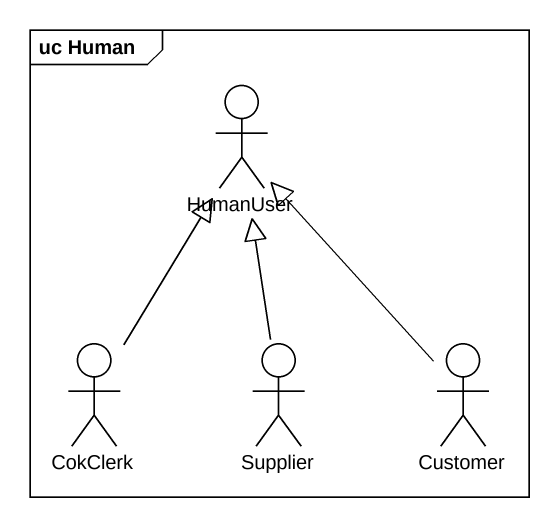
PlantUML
@startuml
mainframe uc Human
actor HumanUser
actor CokClerk
actor Supplier
actor Customer
CokClerk -up-|> HumanUser
Supplier -up-|> HumanUser
Customer -up-|> HumanUser
@enduml
